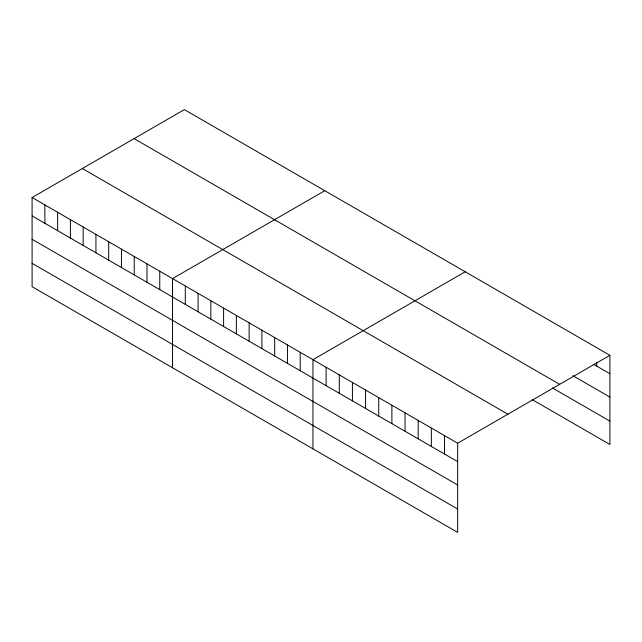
<?xml version="1.0" encoding="UTF-8"?>
<svg xmlns="http://www.w3.org/2000/svg" width="642" height="642" viewBox="0 0 642 642"><rect width="100%" height="100%" fill="white"/><g stroke="black" fill="none" stroke-linecap="round" stroke-linejoin="round"><path stroke-width="0.96" d="M32.1 197.527L457.65 443.213L457.65 532.379L32.1 286.685L32.1 197.527L184.35 109.621L609.9 355.315L609.9 444.473L532.627 399.862M324.78 190.698L172.529 278.604L172.529 367.762M465.217 271.775L312.959 359.68L312.959 448.846M457.65 443.213L609.9 355.315M593.457 364.231L609.9 373.724M572.905 375.714L609.9 397.069M134.106 138.632L559.655 384.317M552.353 387.904L609.9 421.128M82.345 168.517L507.894 414.202M32.1 215.937L457.65 461.622M32.1 239.281L457.65 484.975M32.1 263.34L457.65 509.026M596.747 362.257L596.747 366.133M444.497 435.621L444.497 454.03M431.344 428.021L431.344 446.439M418.191 420.43L418.191 438.847M405.038 412.838L405.038 431.247M391.885 405.246L391.885 423.656M378.732 397.647L378.732 416.064M365.579 390.055L365.579 408.464M352.426 382.463L352.426 400.873M339.273 374.864L339.273 393.281M326.112 367.272L326.112 385.682M300.199 352.306L300.199 370.723M287.431 344.939L287.431 363.348M274.664 337.564L274.664 355.981M261.896 330.197L261.896 348.606M249.128 322.83L249.128 341.239M236.36 315.455L236.36 333.864M223.601 308.088L223.601 326.497M210.833 300.713L210.833 319.122M198.065 293.346L198.065 311.755M185.297 285.971L185.297 304.388M159.762 271.229L159.762 289.646M147.002 263.862L147.002 282.271M134.234 256.487L134.234 274.904M121.466 249.12L121.466 267.529M108.699 241.745L108.699 260.162M95.931 234.378L95.931 252.787M83.163 227.011L83.163 245.421M70.403 219.636L70.403 238.046M57.636 212.269L57.636 230.679M44.868 204.894L44.868 223.304"/></g></svg>
